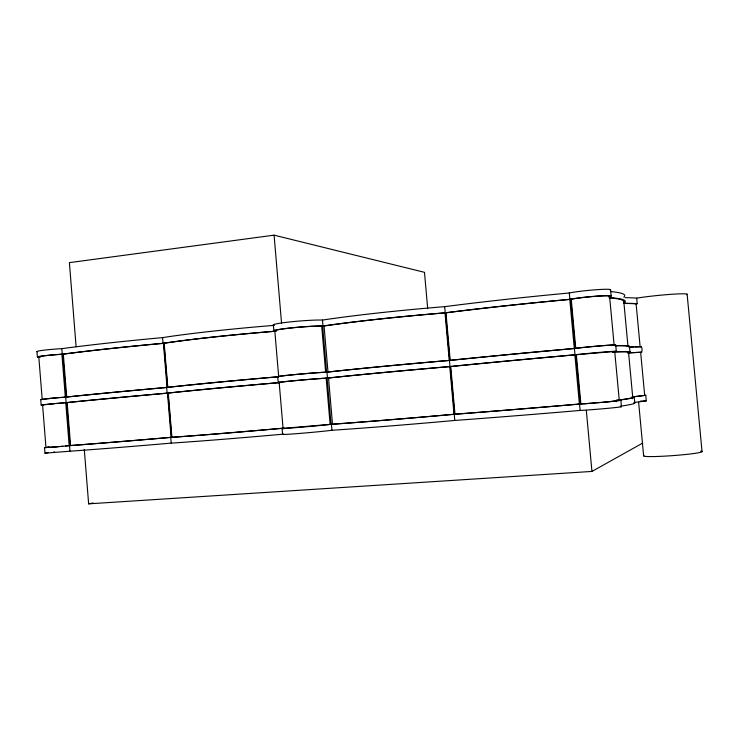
<?xml version="1.0" encoding="UTF-8"?>
<svg xmlns="http://www.w3.org/2000/svg" width="739" height="739" viewBox="0 0 739 739"><rect width="100%" height="100%" fill="white"/><g stroke="black" fill="none" stroke-linecap="round" stroke-linejoin="round"><path stroke-width="1.11" d="M620.409 406.607A22.632 0.536 -4.8 0 1 608.677 408.242A22.632 0.536 -4.8 0 1 580.115 410.441A228.554 4.591 -4.8 0 1 454.79 420.454A146.858 3.104 -5 0 1 331.95 430.264A26.345 0.6 -5.1 0 1 298.935 433.488A26.345 0.6 -5.1 0 1 283.545 434.135A141.611 2.845 -5.1 0 1 171.217 443.114A208.749 3.815 -5.2 0 1 69.974 451.206L44.996 453.173L44.525 447.649L46.696 447.363M610.617 401.526L620.889 400.344L621.444 406.653M611.439 401.453L619.282 400.473L614.709 351.431L574.877 354.849A226.901 3.917 -5.1 0 0 450.744 366.516L449.783 366.599A145.297 2.642 -5 0 0 328.522 377.998L326.158 378.202A24.821 0.48 -4.9 0 0 295.009 380.659A24.821 0.48 -4.9 0 0 280.608 382.479M614.7 351.478L612.132 351.893M43.047 405.027L41.162 405.027L40.728 399.54L50.169 398.45M84.292 449.395L88.634 503.841L591.939 471.427L642.745 443.058M41.162 405.027L51.37 403.919M54.769 446.947L45.947 447.52L42.594 404.917L49.864 404.067M44.968 453.136L48.238 452.619M283.979 428.204L283.508 428.324L332.485 424.186A145.444 2.42 -5 0 0 454.014 414.274L454.984 414.191A227.132 3.593 -4.9 0 0 579.404 404.048L585.057 403.67M88.634 503.841L93.142 502.926M276.257 331.072A24.793 1.533 -4.7 0 1 290.538 328.042A24.793 1.533 -4.7 0 1 321.696 326.158L324.051 325.982A145.13 8.323 -5.1 0 1 445.017 312.911L445.977 312.819A226.642 12.36 -5.4 0 1 569.787 299.434L571.247 299.249A20.969 1.349 -5.6 0 1 597.592 296.182A20.969 1.349 -5.6 0 1 608.668 296.736M623.439 303.461A140.872 7.75 -5.3 0 1 636.122 303.868L637.203 303.692L636.685 298.15A142.202 8.443 -5.3 0 0 625.148 297.651M40.202 357.214A18.614 0.998 -4.2 0 1 43.342 355.949A18.614 0.998 -4.2 0 1 61.928 354.295L63.323 354.166A207.049 10.263 -4.6 0 1 163.411 343.349L164.187 343.266A139.957 7.639 -4.7 0 1 274.834 331.303L276.072 331.201M427.696 308.653L424.491 272.331L274.086 235.159L69.401 262.631L76.108 346.757M575.062 348.438L575.755 348.355A20.997 0.536 -5.2 0 1 601.223 345.815A20.997 0.536 -5.2 0 1 613.712 345.279M616.344 401.656L616.243 400.483L616.862 400.399A244.729 4.258 -5 0 0 632.344 396.926A142.525 2.272 -4.9 0 0 645.775 395.291L646.292 400.861A142.544 2.891 -4.9 0 1 634.912 402.367M47.675 447.234L48.996 447.077L47.813 447.169M635.023 346.951A141.01 3.067 -5.1 0 1 640.131 346.794C642.588 345.492 642.736 353.113 640.648 352.337A141.029 2.457 -5.1 0 0 628.067 352.956M61.928 354.295L65.328 397.157L66.722 397.037A207.243 4.055 -4.8 0 1 167.023 387.448L167.799 387.365A140.096 3.021 -4.9 0 1 278.686 376.77L274.742 330.111M279.13 376.53A24.821 0.6 -4.9 0 1 297.531 374.35A24.821 0.6 -4.9 0 1 325.65 372.244L328.005 372.05A145.278 3.289 -5 0 1 449.238 360.456L450.199 360.373A226.873 4.887 -5.2 0 1 574.295 348.503L574.591 348.475M69.18 445.663L65.771 402.69L67.166 402.57A207.262 3.252 -4.9 0 1 167.494 393.139L168.27 393.065A140.114 2.42 -4.9 0 1 279.185 382.636L280.414 382.534M47.333 398.737L42.197 399.402L38.807 356.919M53.744 452L54.584 451.917M48.007 398.663L49.421 398.524M609.767 401.61L611.578 401.471M49.347 398.497L50.936 398.376M68.293 445.746L70.575 445.534A207.465 2.984 -5.1 0 0 171.115 437.34L171.891 437.276A140.253 2.217 -5.1 0 0 283.037 428.214L284.155 428.121M607.957 401.785L609.703 401.656M608.881 401.702L610.663 401.563M50.169 398.413L51.721 398.303M49.781 404.039L52.164 403.854M67.378 445.829L68.57 445.737M66.455 445.913L67.6 445.829M65.522 446.005L66.602 445.922M608.714 401.748L606.026 401.97M51.019 398.33L53.384 398.155M51.906 398.256L55.148 397.998M51.462 403.882L52.977 403.771M65.595 446.023L61.54 446.393M607.689 401.85L605.029 402.053M52.34 403.808L53.827 403.697M62.695 446.264L60.533 446.476M604.003 402.145L605.555 402.044M53.744 398.081L56.053 397.915M53.254 403.725L54.695 403.623M54.187 403.642L55.582 403.54M59.536 446.568L60.82 446.43M601.915 402.339L603.329 402.238M602.969 402.238L604.447 402.145M55.684 397.915L56.977 397.831M55.148 403.549L56.487 403.466M56.127 403.466L57.411 403.383M58.557 446.652L59.896 446.513M57.596 446.735L58.991 446.587M600.853 402.432L602.193 402.339M56.681 397.831L57.91 397.758M57.115 403.383L58.344 403.3M58.122 403.3L60.228 403.143M56.663 446.818L58.104 446.67M55.748 446.892L57.226 446.744M596.493 402.829L599.911 402.543M599.791 402.515L601.056 402.441M57.679 397.739L58.852 397.674M58.695 397.656L59.794 397.6M59.138 403.208L61.171 403.06M54.862 446.966L56.386 446.818M597.62 402.737L598.766 402.635M59.711 397.573L60.727 397.49M61.171 403.041L62.187 402.958M62.113 402.986L64.182 402.792M55.564 446.883L44.562 447.658M595.579 402.875L593.177 403.097M594.267 403.014L596.622 402.783M60.737 397.517L62.75 397.323M61.679 397.443L63.739 397.249M63.046 402.912L65.161 402.718M64.875 402.764L66.122 402.644A208.527 3.27 -4.9 0 1 167.125 393.148A141.454 2.448 -4.9 0 1 279.185 382.608A26.308 0.517 -4.9 0 1 294.445 380.677A26.308 0.517 -4.9 0 1 327.469 378.072A146.691 2.66 -5 0 1 449.996 366.553A228.286 3.944 -5.1 0 1 574.997 354.803A22.604 0.462 -5.2 0 1 606.377 351.819A22.604 0.462 -5.2 0 1 612.372 351.921A244.461 4.646 -5 0 1 628.242 352.891A142.378 2.485 -5.1 0 1 641.748 352.217M591.015 403.272L592.539 403.115M592.096 403.18L593.546 403.032M63.526 397.296L64.718 397.176M64.441 397.222L65.679 397.102A208.5 4.083 -4.8 0 1 166.654 387.439A141.435 3.048 -4.9 0 1 278.686 376.733M590.544 403.272L587.865 403.512M589.944 403.355L591.533 403.198M589.574 403.346L584.946 403.725M585.888 403.651L587.681 403.485M585.898 403.614L579.533 404.067A228.527 3.612 -4.9 0 1 454.236 414.283A146.839 2.439 -5 0 1 331.442 424.297A26.336 0.471 -5.1 0 1 298.417 427.447A26.336 0.471 -5.1 0 1 283.046 428.241A141.592 2.245 -5.1 0 1 170.746 437.396A208.721 3.002 -5.1 0 1 69.531 445.645L69.974 451.206M645.775 395.291L644.676 395.365A141.167 2.254 -4.9 0 1 632.15 396.898M616.243 400.483L617.481 400.409L616.132 400.538M619.033 400.335L620.852 400.326M41.864 399.596L40.802 399.577M687.131 294.251L702.05 451.612M636.122 303.868L640.131 346.794M640.648 352.337L644.676 395.365M638.625 402.21L643.632 455.815M629.471 346.36L630.016 352.18M634.219 397.277L634.764 403.106M623.799 301.494L627.993 346.489M628.529 352.309L632.732 397.416M623.485 301.872L623.614 303.295A142.221 7.833 -5.3 0 1 637.203 303.692M628.113 351.478L628.242 352.891M632.344 396.926L632.51 398.709M610.59 289.864L611.171 296.154M615.716 345.021L616.298 351.33M609.573 296.311L614.118 345.113M586.313 410.311L591.939 471.427M571.247 299.249L575.755 348.355M576.337 354.702L580.872 403.937M570.73 299.35L575.238 348.42M575.82 354.766L580.346 403.965M610.174 290.141A22.567 1.57 -5.7 0 0 596.659 289.697A22.567 1.57 -5.7 0 0 569.316 292.986L569.898 299.323A228.028 12.443 -5.4 0 0 445.22 312.8A146.516 8.406 -5.1 0 0 323.008 326.01A26.271 1.617 -4.7 0 0 289.965 327.996A26.271 1.617 -4.7 0 0 274.834 331.211A141.288 7.713 -4.7 0 0 163.042 343.293A208.306 10.328 -4.6 0 0 62.27 354.193A20.027 1.072 -4.2 0 0 41.633 356.069A20.027 1.072 -4.2 0 0 39.73 357.371M613.924 345.381A22.604 0.573 -5.2 0 0 603.883 345.566A22.604 0.573 -5.2 0 0 574.415 348.457L574.997 354.803M579.533 404.067L580.115 410.441M569.787 299.434L574.295 348.503M574.877 354.849L579.404 404.048M445.977 312.819L450.199 360.373M450.744 366.516L454.984 414.191M445.525 312.874L449.746 360.42M450.291 366.562L454.531 414.228M569.316 292.986A228 13.404 -5.5 0 0 444.684 306.657L445.22 312.8M574.415 348.457A228.259 4.914 -5.2 0 0 449.451 360.401L449.996 366.553M454.236 414.283L454.79 420.454M445.017 312.911L449.238 360.456M449.783 366.599L454.014 414.274M324.051 325.982L328.005 372.05M328.522 377.998L332.485 424.186M273.809 325.252A26.271 1.746 -4.7 0 1 290.473 321.881A26.271 1.746 -4.7 0 1 322.49 320.061L323.008 326.01M449.451 360.401A146.664 3.325 -5 0 0 326.961 372.114L327.469 378.072M331.442 424.297L331.95 430.264M322.638 326.195L326.592 372.207M327.1 378.156L331.054 424.288M321.696 326.158L325.65 372.244M326.158 378.202L330.121 424.398M274.086 235.159L281.55 323.174M279.12 381.878L283.111 428.98M273.31 324.827L273.809 330.739M277.688 376.594L278.187 382.516M282.076 428.491L282.575 434.43M164.187 343.266L167.799 387.365M168.27 393.065L171.891 437.276M163.892 343.312L167.494 387.402M167.965 393.102L171.587 437.303M163.411 343.349L167.023 387.448M167.494 393.139L171.115 437.34M274.345 325.345A141.269 8.314 -4.7 0 0 162.58 337.612L163.042 343.293M166.654 387.439L167.125 393.148M170.746 437.396L171.217 443.114M63.323 354.166L66.722 397.037M67.166 402.57L70.575 445.534M62.741 354.24L66.15 397.092M66.584 402.626L70.002 445.58M162.58 337.612A208.278 11.131 -4.5 0 0 61.836 348.66L62.27 354.193M65.679 397.102L66.122 402.644M36.95 351.542L37.384 357.02M632.27 397.194A243.233 4.231 -5 0 1 615.763 400.464M609.084 297.854A242.669 14.558 -5 0 1 623.439 302.427M37.532 351.792A20.027 1.155 -4.1 0 1 61.836 348.66M322.49 320.061A146.498 9.053 -5.1 0 1 444.684 306.657M569.898 299.323A22.576 1.46 -5.6 0 1 599.292 295.951A22.576 1.46 -5.6 0 1 609.416 296.829M610.174 297.641A244.156 14.651 -5 0 1 623.614 303.295M610.506 291.536A244.119 15.796 -5 0 1 623.827 297.096M636.685 298.15A29.181 1.727 -5.7 0 1 671.261 294.307A29.181 1.727 -5.7 0 1 686.559 294.667M700.618 451.15A29.301 1.857 -4.2 0 1 675.335 455.427A29.301 1.857 -4.2 0 1 643.909 455.603M633.674 402.709A244.766 5.413 -5 0 1 620.261 406.238M646.292 400.861A29.255 0.591 -4.7 0 1 640.288 401.157M278.16 376.724A26.308 0.637 -4.9 0 1 294.953 374.553A26.308 0.637 -4.9 0 1 326.961 372.114M615.532 345.649A244.424 5.792 -5 0 1 628.473 346.979M629.757 347.118A142.359 3.095 -5.1 0 1 641.23 346.665M613.194 352.032A242.965 4.619 -5 0 1 627.568 352.817M615.291 345.769A242.937 5.755 -5 0 1 627.457 346.175M629.554 347.191A141.01 3.067 -5.1 0 1 633.314 347.016"/></g></svg>
